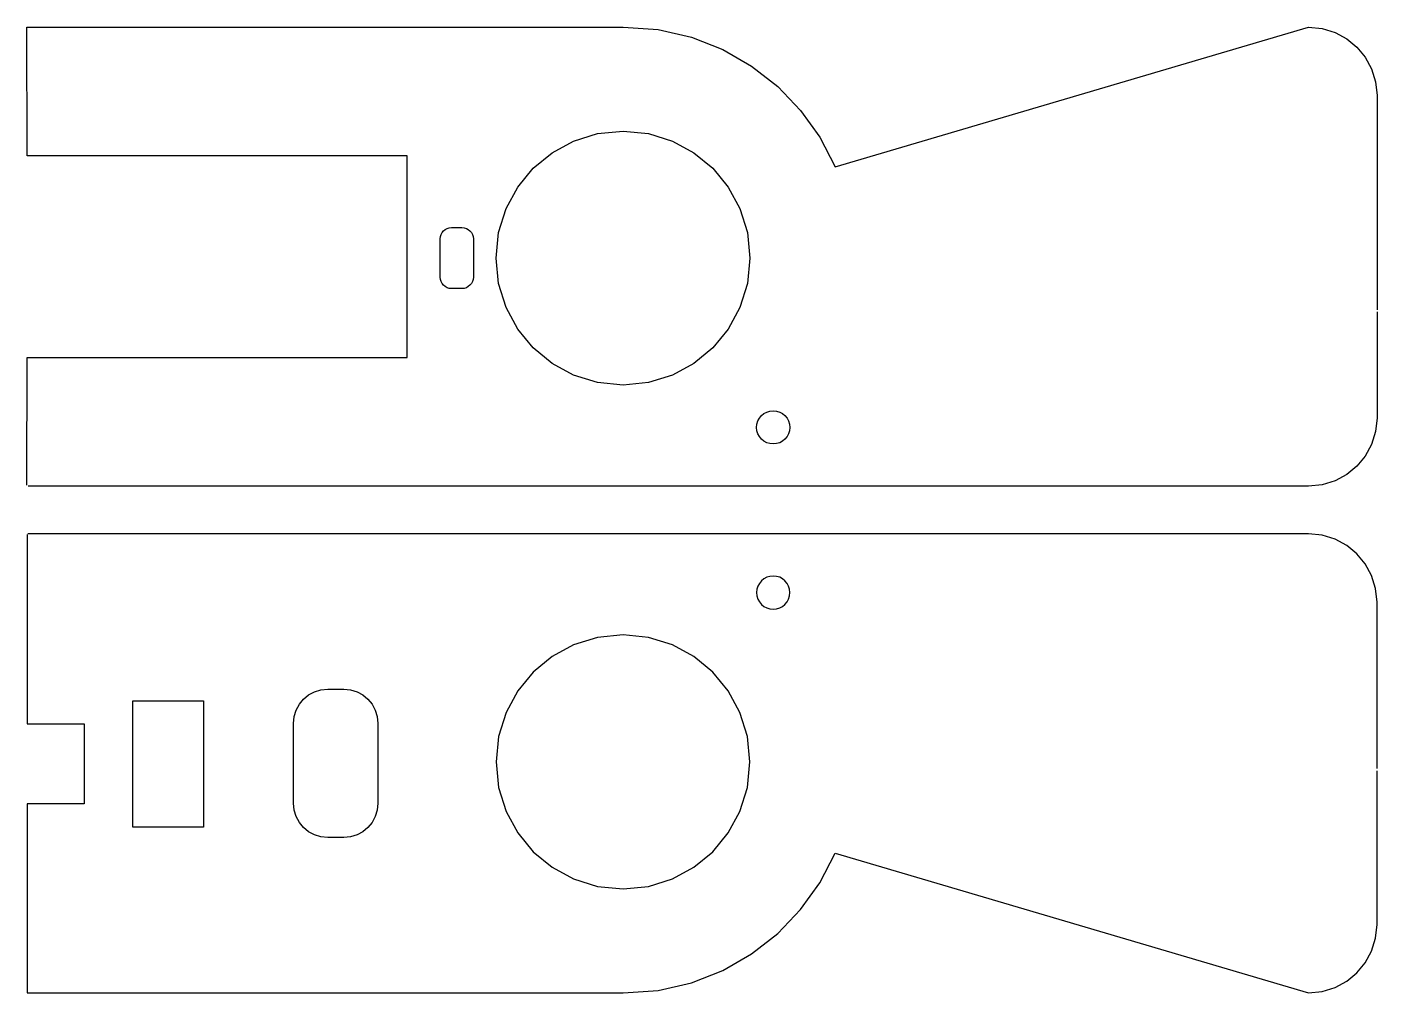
# Model space of a CAD drawing. Extents: x -107 to 11, y 5 to 90.
import ezdxf

# ---------------------------------------------------------------- set-up
doc = ezdxf.new("R2010")
doc.units = 0
doc.layers.add('SDFSD', color=7, linetype='CONTINUOUS')

msp = doc.modelspace()

# ---------------------------------------------------------------- linework, layer by layer
at = {"layer": 'SDFSD', "color": 250}
for points in [[(-106.7972, 60.7528), (-73.4972, 60.7528), (-73.4972, 78.4328), (-106.7972, 78.4328), (-106.7975, 89.7011), (-54.5914, 89.7011), (-51.5246, 89.4702), (-48.6022, 88.7999), (-45.858, 87.7242), (-43.3258, 86.2769), (-41.0395, 84.4918), (-39.0328, 82.4027), (-37.3397, 80.0434), (-35.994, 77.4479), (5.4525, 89.7011), (6.6578, 89.5786), (7.7822, 89.2276), (8.8012, 88.6728), (9.69, 87.9386), (10.4242, 87.0497), (10.9791, 86.0307), (11.33, 84.9063), (11.4525, 83.7011), (11.4525, 64.9485)], [(-43.4728, 69.4699), (-43.6987, 67.2291), (-44.3465, 65.142), (-45.3717, 63.2534), (-46.7293, 61.6078), (-48.3749, 60.2502), (-50.2635, 59.225), (-52.3506, 58.5772), (-54.5914, 58.3513), (-56.8322, 58.5772), (-58.9193, 59.225), (-60.8079, 60.2502), (-62.4535, 61.6078), (-63.8111, 63.2534), (-64.8363, 65.142), (-65.4841, 67.2291), (-65.71, 69.4699), (-65.4841, 71.7107), (-64.8363, 73.7978), (-63.8111, 75.6864), (-62.4535, 77.332), (-60.8079, 78.6896), (-58.9193, 79.7148), (-56.8322, 80.3626), (-54.5914, 80.5885), (-52.3506, 80.3626), (-50.2635, 79.7148), (-48.3749, 78.6896), (-46.7293, 77.332), (-45.3717, 75.6864), (-44.3465, 73.7978), (-43.6987, 71.7107), (-43.4728, 69.4699)], [(11.4525, 64.7469), (11.4525, 55.4845), (11.33, 54.2792), (10.9791, 53.1548), (10.4242, 52.1359), (9.69, 51.247), (8.8011, 50.5128), (7.7822, 49.9579), (6.6578, 49.607), (5.4525, 49.4845), (-106.6817, 49.4845)], [(-106.7975, 49.5756), (-106.7972, 60.7528)], [(-41.4329, 53.1886), (-41.7262, 53.2182), (-41.9993, 53.303), (-42.2465, 53.4371), (-42.4619, 53.6148), (-42.6396, 53.8302), (-42.7737, 54.0774), (-42.8585, 54.3505), (-42.8881, 54.6438), (-42.8585, 54.9371), (-42.7737, 55.2102), (-42.6396, 55.4574), (-42.4619, 55.6728), (-42.2465, 55.8505), (-41.9993, 55.9846), (-41.7262, 56.0694), (-41.4329, 56.099), (-41.1396, 56.0694), (-40.8665, 55.9846), (-40.6193, 55.8505), (-40.4039, 55.6728), (-40.2262, 55.4574), (-40.0921, 55.2102), (-40.0073, 54.9371), (-39.9777, 54.6438), (-40.0073, 54.3505), (-40.0921, 54.0774), (-40.2262, 53.8302), (-40.4039, 53.6148), (-40.6193, 53.4371), (-40.8665, 53.303), (-41.1396, 53.2182), (-41.4329, 53.1886)], [(-106.7973, 45.2512), (-106.7973, 28.6725), (-101.7973, 28.6725), (-101.7973, 21.6725), (-106.7973, 21.6725), (-106.7973, 5.1158), (-54.5914, 5.1158), (-51.5246, 5.3467), (-48.6022, 6.017), (-45.858, 7.0927), (-43.3258, 8.54), (-41.0395, 10.3251), (-39.0328, 12.4142), (-37.3397, 14.7735), (-35.994, 17.369), (5.4525, 5.1158), (6.6578, 5.2383), (7.7822, 5.5893), (8.8012, 6.1441), (9.69, 6.8783), (10.4242, 7.7672), (10.9791, 8.7862), (11.33, 9.9106), (11.4525, 11.1158), (11.4525, 24.5607)], [(11.4525, 24.7607), (11.4525, 39.3324), (11.33, 40.5377), (10.979, 41.6621), (10.4241, 42.6811), (9.6899, 43.5699), (8.801, 44.3041), (7.7821, 44.859), (6.6577, 45.2099), (5.4525, 45.3324), (-106.7103, 45.3324)], [(-41.4329, 41.6283), (-41.7262, 41.5987), (-41.9993, 41.5139), (-42.2465, 41.3798), (-42.4619, 41.2021), (-42.6396, 40.9867), (-42.7737, 40.7395), (-42.8585, 40.4664), (-42.8881, 40.1731), (-42.8585, 39.8798), (-42.7737, 39.6067), (-42.6396, 39.3595), (-42.4619, 39.1441), (-42.2465, 38.9664), (-41.9993, 38.8323), (-41.7262, 38.7475), (-41.4329, 38.7179), (-41.1396, 38.7475), (-40.8665, 38.8323), (-40.6193, 38.9664), (-40.4039, 39.1441), (-40.2262, 39.3595), (-40.0921, 39.6067), (-40.0073, 39.8798), (-39.9777, 40.1731), (-40.0073, 40.4664), (-40.0921, 40.7395), (-40.2262, 40.9867), (-40.4039, 41.2021), (-40.6193, 41.3798), (-40.8665, 41.5139), (-41.1396, 41.5987), (-41.4329, 41.6283)], [(-43.4728, 25.347), (-43.6987, 27.5878), (-44.3465, 29.6749), (-45.3717, 31.5635), (-46.7293, 33.2091), (-48.3749, 34.5667), (-50.2635, 35.5919), (-52.3506, 36.2397), (-54.5914, 36.4656), (-56.8322, 36.2397), (-58.9193, 35.5919), (-60.8079, 34.5667), (-62.4535, 33.2091), (-63.8111, 31.5635), (-64.8363, 29.6749), (-65.4841, 27.5878), (-65.71, 25.347), (-65.4841, 23.1062), (-64.8363, 21.0191), (-63.8111, 19.1305), (-62.4535, 17.4849), (-60.8079, 16.1273), (-58.9193, 15.1021), (-56.8322, 14.4543), (-54.5914, 14.2284), (-52.3506, 14.4543), (-50.2635, 15.1021), (-48.3749, 16.1273), (-46.7293, 17.4849), (-45.3717, 19.1305), (-44.3465, 21.0191), (-43.6987, 23.1062), (-43.4728, 25.347)], [(-80.4559, 31.7237), (-79.0549, 31.7237), (-78.4523, 31.6625), (-77.8901, 31.487), (-77.3806, 31.2095), (-76.9362, 30.8424), (-76.5691, 30.3979), (-76.2916, 29.8885), (-76.1161, 29.3263), (-76.0549, 28.7237), (-76.0549, 21.7245), (-76.1161, 21.1219), (-76.2916, 20.5597), (-76.5691, 20.0503), (-76.9362, 19.6058), (-77.3807, 19.2387), (-77.8901, 18.9612), (-78.4523, 18.7857), (-79.0549, 18.7245), (-80.4559, 18.7245), (-81.0585, 18.7857), (-81.6207, 18.9612), (-82.1301, 19.2387), (-82.5746, 19.6058), (-82.9417, 20.0502), (-83.2192, 20.5597), (-83.3947, 21.1219), (-83.4559, 21.7245), (-83.4559, 28.7237), (-83.3947, 29.3263), (-83.2192, 29.8885), (-82.9417, 30.398), (-82.5747, 30.8425), (-82.1302, 31.2095), (-81.6207, 31.487), (-81.0585, 31.6625), (-80.4559, 31.7237)], [(-97.5188, 30.692), (-91.3335, 30.692), (-91.3335, 19.6247), (-97.5188, 19.6247), (-97.5188, 30.692)]]:
    msp.add_lwpolyline(points, dxfattribs=at)
msp.add_lwpolyline([(-69.611, 72.1459), (-68.7006, 72.1459), (-68.4997, 72.1255), (-68.3123, 72.067), (-68.1425, 71.9745), (-67.9943, 71.8522), (-67.872, 71.704), (-67.7795, 71.5342), (-67.721, 71.3468), (-67.7006, 71.1459), (-67.7006, 67.794), (-67.721, 67.5931), (-67.7795, 67.4057), (-67.872, 67.2359), (-67.9943, 67.0878), (-68.1425, 66.9654), (-68.3123, 66.8729), (-68.4997, 66.8144), (-68.7006, 66.794), (-69.611, 66.794), (-69.8119, 66.8144), (-69.9993, 66.8729), (-70.1691, 66.9654), (-70.3173, 67.0878), (-70.4396, 67.2359), (-70.5321, 67.4057), (-70.5906, 67.5931), (-70.611, 67.794), (-70.611, 71.1459), (-70.5906, 71.3468), (-70.5321, 71.5342), (-70.4396, 71.704), (-70.3173, 71.8522), (-70.1691, 71.9745), (-69.9993, 72.067), (-69.8119, 72.1255), (-69.611, 72.1459)], close=True, dxfattribs=at)

doc.saveas('drawing.dxf')
